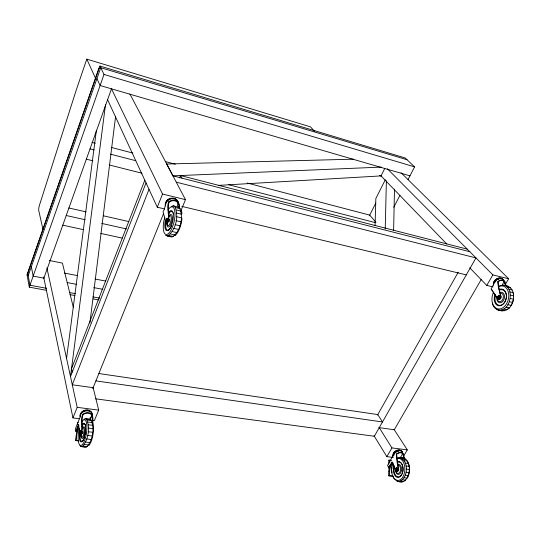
<?xml version="1.0" encoding="UTF-8"?>
<svg xmlns="http://www.w3.org/2000/svg" width="541" height="541" viewBox="0 0 541 541"><rect width="100%" height="100%" fill="white"/><g stroke="black" fill="none" stroke-linecap="round" stroke-linejoin="round"><path stroke-width="0.81" d="M506.018 285.445L505.213 283.2A5.64 3.888 -40.1 0 0 502.947 280.022A5.64 3.888 -40.1 0 0 497.957 281.448L498.207 285.824L500.499 296.042A2.401 1.677 -76.8 0 1 499.573 299.065A2.401 1.677 -76.8 0 1 497.389 298.659L491.086 289.056L494.65 282.206L496.564 280.042A5.626 3.888 -40.1 0 1 503.279 279.751M497.923 281.476L498.43 285.736L500.898 296.137A2.401 1.677 -76.8 0 1 499.972 299.159A2.401 1.677 -76.8 0 1 497.794 298.754L497.389 298.659M178.415 203.592L178.395 202.997A6.668 5.735 -25.6 0 0 174.31 198.845A6.668 5.735 -25.6 0 0 167.872 200.447C164.62 203.369 165.607 208.285 163.057 211.734L165.864 222.195A2.901 1.028 -77 0 0 167.216 222.385A2.901 1.028 -77 0 0 168.204 218.706C169.13 213.1 166.56 207.359 168.589 201.908A6.688 5.741 -25.6 0 1 175.047 200.298A6.688 5.741 -25.6 0 1 179.139 204.457L179.727 207.075M166.581 222.777A2.901 1.035 -77 0 0 167.953 222.277A2.901 1.035 -77 0 0 168.792 218.841C169.793 213.303 167.068 207.724 168.988 202.307A6.046 5.194 -25.6 0 1 174.817 200.853A6.046 5.194 -25.6 0 1 178.523 204.613L179.064 207.007M388.79 464.151L388.83 460.229L391.251 460.357M389.689 462.528L389.716 460.168M81.596 432.049L81.427 433.037M393.618 230.358L394.497 189.086M81.049 431.988L80.967 431.062L80.514 431.035A1.501 0.453 -81.3 0 0 80.041 433.064A1.501 0.453 -81.3 0 0 80.582 433.652L80.947 431.021M385.219 228.89L386.389 180.836M375.082 225.556L375.839 198.533L385.327 179.72M165.844 235.382L171.991 237.073C180.802 231.616 184.014 216.407 179.24 207.365L177.833 206.966M167.297 236.025C176.055 230.473 179.247 215.338 174.56 206.243L173.167 205.85L171.585 206.479M167.663 219.578L167.385 220.863M167.636 219.883C168.319 218.733 166.398 218.517 167.44 218.632M78.817 425.158L76.301 431.366L75.76 431.299L78.587 424.32L79.683 433.794A2.664 0.805 -81.3 0 0 80.595 434.693A2.664 0.805 -81.3 0 0 81.448 431.475C82.563 425.821 80.46 419.917 82.604 414.433A6.12 4.524 -16.7 0 1 88.494 412.736A6.12 4.524 -16.7 0 1 92.491 415.677L92.924 418.247L92.741 423.042M80.426 434.761A2.664 0.805 -81.4 0 0 81.38 434.376A2.664 0.805 -81.4 0 0 82.002 431.542C83.172 425.95 80.961 420.161 82.989 414.717A5.532 4.091 -16.7 0 1 88.318 413.182A5.532 4.091 -16.7 0 1 91.923 415.84L92.383 420.695M492.364 303.163C493.805 312.049 507.485 313.658 511.144 305.415C515.018 299.308 514.904 287.494 506.302 285.804M499.032 310.216C513.335 310.967 514.87 279.163 498.356 286.392M499.789 297.036L499.262 298.199A1.346 0.94 -76.8 0 1 497.957 297.915L497.781 297.868A1.346 0.94 -76.8 0 1 498.207 296.008C499.641 295.014 500.466 297.536 499.133 298.274M79.933 445.263L80.839 446.487L86.35 447.265C93.072 440.787 94.871 427.742 90.692 419.444L85.214 418.72L83.997 419.478M81.941 446.778C88.616 440.239 90.421 427.255 86.323 418.903L85.214 418.72M404.688 459.37L403.62 454.819A5.065 3.293 -31.3 0 0 401.239 452.432A5.065 3.293 -31.3 0 0 396.58 453.906L396.533 458.369L398.095 468.58A2.252 1.359 -87.5 0 1 397.277 471.285A2.252 1.359 -87.5 0 1 395.586 470.42L391.961 462.102L392.347 462.149L388.945 467.924L387.552 465.544L393.862 454.088L395.532 452.242A5.052 3.293 -31.3 0 1 400.184 450.775A5.052 3.293 -31.3 0 1 402.572 453.135M396.553 453.933L398.487 468.628A2.252 1.359 -87.6 0 1 397.669 471.333A2.252 1.359 -87.6 0 1 395.978 470.467L395.586 470.42M393.747 478.183C409.983 494.826 417.179 452.283 397.141 458.085M398.832 481.517C408.597 478.92 409.267 459.722 399.015 457.551M397.513 469.385L396.898 470.366A3.909 2.549 51.9 0 1 396.283 468.087C397.594 467.471 397.973 469.872 396.959 470.433A1.251 0.757 -87.5 0 1 396.384 470.339M397.906 469.432L397.676 470.156M389.155 471.569L389.236 470.724M391.806 469.088L391.941 467.552M77.451 424.739L77.728 422.447L78.269 422.318M89.874 323.119L115.605 116.335M105.481 104.771L70.506 376.577L146.036 182.899M66.557 358.413L96.413 130.185M167.622 219.971L167.128 221.404A1.63 0.582 -77 0 1 166.479 221.709A1.63 0.582 -77 0 1 166.337 220.485M399.698 458.261L401.807 455.394L402.335 453.608A4.571 2.976 -31.3 0 0 401.74 452.175M403.62 454.819L403.18 454.934A4.578 2.982 -31.3 0 0 401.023 452.803A4.578 2.982 -31.3 0 0 396.81 454.136M80.988 432.455L80.514 433.72M503.13 280.36A5.085 3.517 -40.1 0 1 503.617 282.213L502.136 285.438M389.621 468.242L389.804 467.438M89.522 419.748L91.409 416.523L91.578 414.352M168.156 220.376L167.974 220.999M500.161 297.354L499.979 297.861M177.502 202.158A6.032 5.187 -25.6 0 1 177.928 203.443L177.455 205.911M314.416 131.199L310.433 126.824L86.79 59.138L76.335 89.786L39.331 205.634A4.93 1.123 -77.2 0 0 38.702 210.375L42.989 229.567M27.131 275.18L99.936 66.036L405.189 157.979L414.595 166.878L408.049 179.578M28.22 275.68L100.741 67.706L407.069 159.757M46.702 290.355L29.282 287.149L104.007 74.448L99.936 66.036M43.868 278.148L111.473 88.832M144.805 180.234L71.52 368.664L72.284 372.019M149.018 189.35L72.284 384.773L93.153 387.694M79.547 418.734L72.954 417.923L77.187 407.346L46.905 267.923M164.613 208.941L157.269 207.203L162.53 194.05L111.426 88.724M92.768 388.641L163.592 213.533M179.578 177.847L180.511 175.534L467.262 249.151M93.045 387.248L98.685 410.112L94.377 420.567L92.727 420.364M181.066 210.334L185.468 199.663L129.887 93.972M167.365 220.931L167.034 221.519M218.463 185.387L381.02 175.906L384.773 168.42M369.347 215.845L375.812 203.058M393.767 207.277L399.941 195.301M377.476 415.109L458.247 272.157M481.362 279.278L394.274 429.75L379.227 427.647M393.3 457.449L386.849 456.651L391.948 447.914L378.957 427.221M469.723 267.775L486.744 285.405L492.865 274.909L508.675 278.777L505.395 284.309M388.553 467.884L391.961 462.102M403.877 455.657L407.299 449.889L394.044 429.398M166.804 219.071L166.594 218.909A1.63 0.582 -77 0 0 166.067 221.188L166.337 220.971M80.481 431.109L80.934 431.001M497.957 297.908L498.004 297.868A1.346 0.94 -76.8 0 1 498.383 296.049L498.403 296.055M498.335 296.11L499.296 295.846L499.783 296.624M396.404 468.175L397.162 468.134L397.513 468.939M91.923 415.84L92.491 415.711M498.173 281.753A5.099 3.517 -40.1 0 1 502.684 280.461A5.099 3.517 -40.1 0 1 504.739 283.335L505.206 283.234M77.316 427.654L77.579 428.912A18.516 5.613 -81.4 0 0 75.632 440.563L78.445 440.719M178.523 204.613L179.139 204.498M389.892 465.835L389.811 465.828A15.628 9.434 -87.8 0 0 388.763 475.749L392.746 476.06M353.557 159.182L166.669 164.024L172.944 175.852L381.31 167.101M84.423 444.492L88.852 444.986M402.511 479.766L405.655 480.117M83.165 446.102L87.581 446.589M400.732 481.044L403.87 481.389M80.839 446.487L85.235 446.974M396.959 481.172L401.97 481.862M75.632 440.563L78.661 440.908M388.763 475.749L393.408 476.269M85.634 442.065L90.063 442.558M404.053 477.777L407.197 478.136M86.702 438.974L91.138 439.481M405.243 475.214L408.387 475.573M87.554 435.451L91.99 435.965M406 472.252L409.145 472.618M88.136 431.738L92.565 432.259M406.271 469.101L409.409 469.473M80.514 431.062L80.278 431.001A1.501 0.453 -81.3 0 0 79.804 433.037A1.501 0.453 -81.3 0 0 80.345 433.625L80.548 432.34L79.804 433.03A4.558 2.218 -4.5 0 1 80.819 431.596L81.055 431.623M81.448 431.475L82.002 431.542M398.095 468.58L398.487 468.628M397.466 468.668L397.29 468.648A3.807 1.589 -13.3 0 0 395.884 469.798L396.053 469.818A1.265 0.764 -87.5 0 0 397.067 470.379L397.06 470.359M88.399 428.1L92.822 428.628M406.034 465.984L409.172 466.362M391.217 464.279L392.759 464.462M392.245 465.957L390.697 465.774A15.824 9.569 -87.8 0 0 389.648 475.708M88.332 424.793L92.748 425.327M405.31 463.116L408.441 463.495M87.94 422.041L92.342 422.582M404.147 460.702L407.272 461.081M388.83 460.229L391.143 460.506M86.323 418.903L90.692 419.444M400.888 457.821L403.999 458.207M87.257 420.039L91.639 420.573M402.639 458.896L405.757 459.282M77.187 407.346L98.685 410.112M391.948 447.914L407.299 449.889M95.703 398.832L374.338 436.262L475.972 257.915L176.271 182.175M95.906 380.891L382.487 421.96L377.787 414.582L98.861 373.527M69.924 294.629L74.901 295.542M93.153 298.896L98.956 299.964M46.553 288.306L29.951 285.235L27.787 273.3M69.789 292.607L75.598 293.682M93.025 296.908L99.666 298.132M43.943 278.162L33.157 276.12L31.358 266.666M67.172 282.571L76.295 284.302M93.715 287.602L102.837 289.334M64.474 273.09L77.715 275.66M95.101 279.034L105.86 281.124M49.231 260.491L62.411 263.109L73.292 307.214M62.79 225.164L83.415 229.655M100.734 233.421L122.185 238.087M168.873 235.504L173.58 236.559M501.426 310.034L504.652 310.757M165.931 235.511L170.611 236.559M496.787 309.54L502.251 310.933M66.239 215.521L85.201 219.741M101.688 223.413L126.418 228.917M170.55 233.983L175.277 235.044M503.813 308.992L507.045 309.723M68.768 207.967L86.053 211.883M103.338 215.798L128.853 221.58M172.221 231.548L176.954 232.616M506.024 307.166L509.264 307.903M173.762 228.363L178.503 229.445M507.904 304.678L511.144 305.415M165.864 222.195L166.452 222.331M175.068 224.65L179.808 225.746M509.318 301.689L512.557 302.433M168.204 218.706L168.792 218.841M500.499 296.042L500.898 296.137M176.035 220.681L180.775 221.783M510.163 298.416L513.395 299.166M167.669 219.484L167.399 219.078A1.63 0.582 -77 0 0 166.594 218.916A4.943 3.253 32.6 0 0 166.871 221.343L166.986 220.187M176.603 216.725L181.336 217.834M510.379 295.088L513.612 295.846M176.413 209.976L181.12 211.098M508.919 289.198L512.138 289.969M486.744 285.405L493.061 286.899M176.731 213.073L181.458 214.189M509.953 291.944L513.179 292.708M173.167 205.85L179.24 207.365M503.096 285.033L508.574 286.399M175.669 207.649L180.363 208.772M507.35 287.048L510.569 287.819M181.783 206.364L466.301 274.882M162.53 194.05L185.468 199.663M86.357 159.169L92.91 160.826M109.289 164.964L142.04 173.248M172.944 175.852L469.811 251.721M90.029 148.883L94.114 149.938M110.432 154.158L135.737 160.697M228.775 184.745L374.866 222.5M92.038 142.378L95.304 143.237M111.635 147.517L132.87 153.076M165.539 161.631L175.338 164.2M247.21 183.027L369.713 215.115L375.975 222.324M379.437 175.453L381.02 175.906M409.977 175.839L100.119 85.519L96.94 78.614M104.007 74.448L414.595 166.878M82.577 414.467L82.989 414.717M168.555 201.942L168.988 202.307M401.064 172.735L508.675 278.777M387.397 168.806L492.865 274.909M380.506 175.379L446.832 244.065M499.918 296.116L500.168 296.603M491.715 289.503L492.587 290.828M493.886 292.809L497.794 298.754M374.054 435.803L386.849 456.651M180.511 175.534L181.932 178.145M167.494 218.665L167.656 219.132M99.138 68.335L98.983 68.017L27.05 274.733L29.282 287.149M107.49 99.497L157.269 207.203M392.631 475.755L393.469 477.575M86.79 59.138L95.527 78.276M392.678 462.9L395.647 469.71M388.384 466.633L388.945 467.924M504.739 283.335L505.49 285.398M403.18 454.934L404.032 458.389M91.585 415.048L91.672 415.42M91.321 416.151L91.409 416.523M90.705 417.206L90.793 417.578M90.022 417.95L90.104 418.321M77.721 426.903L78.12 428.79A18.752 5.694 -81.4 0 0 76.173 440.462M43.625 276.951L72.954 417.923M75.76 431.299L75.463 428.641L80.271 416.739L80.487 414.791L82.191 412.567A6.107 4.517 -16.6 0 1 88.068 410.876A6.107 4.517 -16.6 0 1 92.051 413.818L92.159 415.001M397.906 468.986L397.791 468.553A1.001 0.602 -87.6 0 1 398.744 469.23A1.001 0.602 -87.6 0 1 397.98 470.366M391.792 470.623L391.948 472.915M80.068 432.8L80.075 433.145M166.418 220.072A1.63 0.582 -77 0 1 166.838 218.99M168.028 209.901A14.161 5.065 -77 0 1 174.966 215.622A14.161 5.065 -77 0 1 166.696 234.469A14.161 5.065 -77 0 1 164.775 217.313M181.079 210.158A14.107 5.153 -77 0 1 181.979 213.634M181.972 218.463A14.107 5.153 -77 0 1 176.812 233.732M176.42 234.212A14.107 5.153 -77 0 1 174.865 235.605M168.833 216.42A6.431 2.306 -77 0 1 172.309 217.083A6.431 2.306 -77 0 1 169.556 226.442A6.431 2.306 -77 0 1 167.047 222.486M169.035 219.565A1.285 0.46 -77 0 1 169.59 219.903A1.285 0.46 -77 0 1 169.177 221.594A1.285 0.46 -77 0 1 168.549 221.546M168.413 217.11A5.2 1.86 -77 0 1 171.179 217.306A5.2 1.86 -77 0 1 169.367 224.758A5.2 1.86 -77 0 1 166.919 223.237M168.86 212.058A10.299 3.686 -77 0 1 173.343 217.009A10.299 3.686 -77 0 1 167.838 230.534A10.299 3.686 -77 0 1 165.303 220.796M173.032 212.505A9.65 3.456 -77 0 1 173.492 213.965M171.835 225.408A9.65 3.456 -77 0 1 170.882 227.396M170.543 227.957A9.65 3.456 -77 0 1 166.608 229.54A9.65 3.456 -77 0 1 165.972 221.736M168.434 214.263A9.65 3.456 -77 0 1 172.349 211.612M166.912 200.948A5.674 4.883 -25.6 0 1 170.537 198.547M165.269 205.614A6.661 5.728 -25.7 0 1 170.665 198.297A6.661 5.728 -25.7 0 1 178.104 202.415M165.411 205.911A6.668 5.735 -25.7 0 1 170.807 198.588A6.668 5.735 -25.7 0 1 178.246 202.706M396.228 470.143A1.251 0.757 -87.5 0 1 396.113 469.892L396.039 469.595A1.251 0.757 -87.5 0 1 396.249 468.378M393.868 455.488A4.193 2.732 -31.3 0 1 394.348 453.845M394.944 453.033A4.193 2.732 -31.3 0 1 396.661 451.721M397.655 451.309A4.193 2.732 -31.3 0 1 398.656 451.093M397.074 458.687A11.003 6.648 -87.6 0 1 404.83 470.122A11.003 6.648 -87.6 0 1 395.708 479.793A11.003 6.648 -87.6 0 1 392.969 463.042M407.616 461.913A10.976 6.675 -87.7 0 1 409.327 472.476M409.199 473.172A10.976 6.675 -87.7 0 1 408.847 474.531M408.638 475.181A10.976 6.675 -87.7 0 1 407.549 477.527M397.791 464.672A4.997 3.023 -87.6 0 1 401.53 468.411A4.997 3.023 -87.6 0 1 398.771 474.41A4.997 3.023 -87.6 0 1 395.518 469.595M398.183 465.361A4.044 2.441 -87.6 0 1 400.597 468.912A4.044 2.441 -87.6 0 1 398.555 473.355A4.044 2.441 -87.6 0 1 395.789 470.555M398.203 461.426A8 4.835 -87.6 0 1 402.937 470.508A8 4.835 -87.6 0 1 396.479 477.02A8 4.835 -87.6 0 1 394.01 465.645M397.419 462.291A7.5 4.531 -87.6 0 1 403.106 468.973A7.5 4.531 -87.6 0 1 397.601 476.844A7.5 4.531 -87.6 0 1 394.47 466.504M393.138 454.514A4.301 2.813 -31.4 0 1 395.512 450.93A4.301 2.813 -31.4 0 1 399.846 450.227M393.057 456.273A5.052 3.293 -31.4 0 1 396.817 450.585A5.052 3.293 -31.4 0 1 402.146 452.472M393.077 455.732A5.052 3.293 -31.4 0 1 397.635 450.694A5.052 3.293 -31.4 0 1 402.355 452.797M495.089 282.098A4.666 3.226 -40.1 0 1 495.786 281.137M497.693 279.65A4.666 3.226 -40.1 0 1 498.775 279.217M498.477 286.716A11.726 8.216 -76.8 0 1 508.763 296.475A11.726 8.216 -76.8 0 1 497.247 308.742A11.726 8.216 -76.8 0 1 493.777 291.727M513.233 293.371A11.692 8.25 -76.8 0 1 513.504 294.777M513.436 299.288A11.692 8.25 -76.8 0 1 512.665 302.277M512.388 302.987A11.692 8.25 -76.8 0 1 511.373 305.002M509.649 307.281A11.692 8.25 -76.8 0 1 507.62 308.952M500.513 292.37A5.329 3.733 -76.8 0 1 504.51 296.468A5.329 3.733 -76.8 0 1 500.831 302.676A5.329 3.733 -76.8 0 1 496.848 298.551M500.614 296.427A1.068 0.744 -76.8 0 1 500.087 298.476M500.148 293.263A4.308 3.016 -76.8 0 1 503.373 296.576A4.308 3.016 -76.8 0 1 500.398 301.587A4.308 3.016 -76.8 0 1 497.186 298.26M498.964 289.624A8.528 5.978 -76.8 0 1 506.444 296.204A8.528 5.978 -76.8 0 1 498.802 305.814A8.528 5.978 -76.8 0 1 494.873 294.764M500.439 289.807A7.993 5.606 -76.8 0 1 506.41 297.293A7.993 5.606 -76.8 0 1 498.971 305.327A7.993 5.606 -76.8 0 1 495.61 295.021M493.588 284.235A4.788 3.314 -40.2 0 1 495.313 279.785A4.788 3.314 -40.2 0 1 500.033 278.175M493.426 285.175A5.62 3.888 -40.2 0 1 497.233 278.689A5.62 3.888 -40.2 0 1 503.15 280.13M493.588 284.35A5.626 3.888 -40.1 0 1 497.51 278.967A5.626 3.888 -40.1 0 1 502.995 279.467M81.508 432.016A1.183 0.358 -81.4 0 1 81.434 432.617M82.117 421.358A13.031 3.956 -81.4 0 1 86.831 429.628A13.031 3.956 -81.4 0 1 80.568 445.48A13.031 3.956 -81.4 0 1 79.311 428.472M92.43 421.764A12.984 4.024 -81.5 0 1 93.37 431.623M93.282 432.469A12.984 4.024 -81.5 0 1 90.259 443.451M89.88 444.114A12.984 4.024 -81.5 0 1 89.103 445.189M82.692 427.769A5.924 1.799 -81.4 0 1 85.025 429.797A5.924 1.799 -81.4 0 1 83.043 437.994A5.924 1.799 -81.4 0 1 81.062 434.497M82.523 431.441A1.183 0.358 -81.4 0 1 82.881 432.076A1.183 0.358 -81.4 0 1 82.523 433.578A1.183 0.358 -81.4 0 1 82.097 433.206M82.218 428.628A4.788 1.454 -81.4 0 1 84.098 430.271A4.788 1.454 -81.4 0 1 82.489 436.891A4.788 1.454 -81.4 0 1 80.9 434.071M81.941 424.813A9.474 2.874 -81.4 0 1 85.681 429.27A9.474 2.874 -81.4 0 1 81.59 441.882A9.474 2.874 -81.4 0 1 79.764 431.549M81.786 426.869A8.879 2.698 -81.4 0 1 85.749 425.977M85.762 432.8A8.879 2.698 -81.4 0 1 85.498 434.342M84.761 437.209A8.879 2.698 -81.4 0 1 84.301 438.453M83.557 439.968A8.879 2.698 -81.4 0 1 80.176 433.95M81.576 412.398A5.2 3.855 -16.6 0 1 89.664 410.903M80.156 416.448A6.1 4.517 -16.6 0 1 85.566 410.206A6.1 4.517 -16.6 0 1 91.984 414.257M80.237 416.82A6.1 4.524 -16.6 0 1 85.654 410.578A6.1 4.524 -16.6 0 1 92.071 414.629M499.695 296.319L498.829 297.11L499.086 298.159A1.346 0.94 -76.8 0 1 497.781 297.875A4.281 2.218 -19.2 0 1 499.526 296.272L499.701 296.319M396.756 469.243L396.053 469.818A1.285 0.778 -87.5 0 1 396.452 468.114L396.756 469.243M166.885 221.323A1.63 0.582 -77 0 0 167.399 219.071A5.018 3.334 -6.9 0 0 166.067 221.181A1.63 0.582 -77 0 0 166.871 221.343M397.216 469.906A1.265 0.764 -87.5 0 0 396.675 467.951A1.265 0.764 -87.5 0 0 395.904 469.791A1.265 0.764 -87.5 0 0 397.216 469.906M499.526 296.272A1.346 0.94 -76.8 0 0 498.22 295.995A4.213 2.171 44.8 0 0 499.086 298.159A1.346 0.94 -76.8 0 0 499.526 296.272M80.819 431.59A1.501 0.453 -81.3 0 0 80.278 431.008A4.416 3.76 35.2 0 0 80.345 433.625A1.501 0.453 -81.3 0 0 80.819 431.59"/></g></svg>
